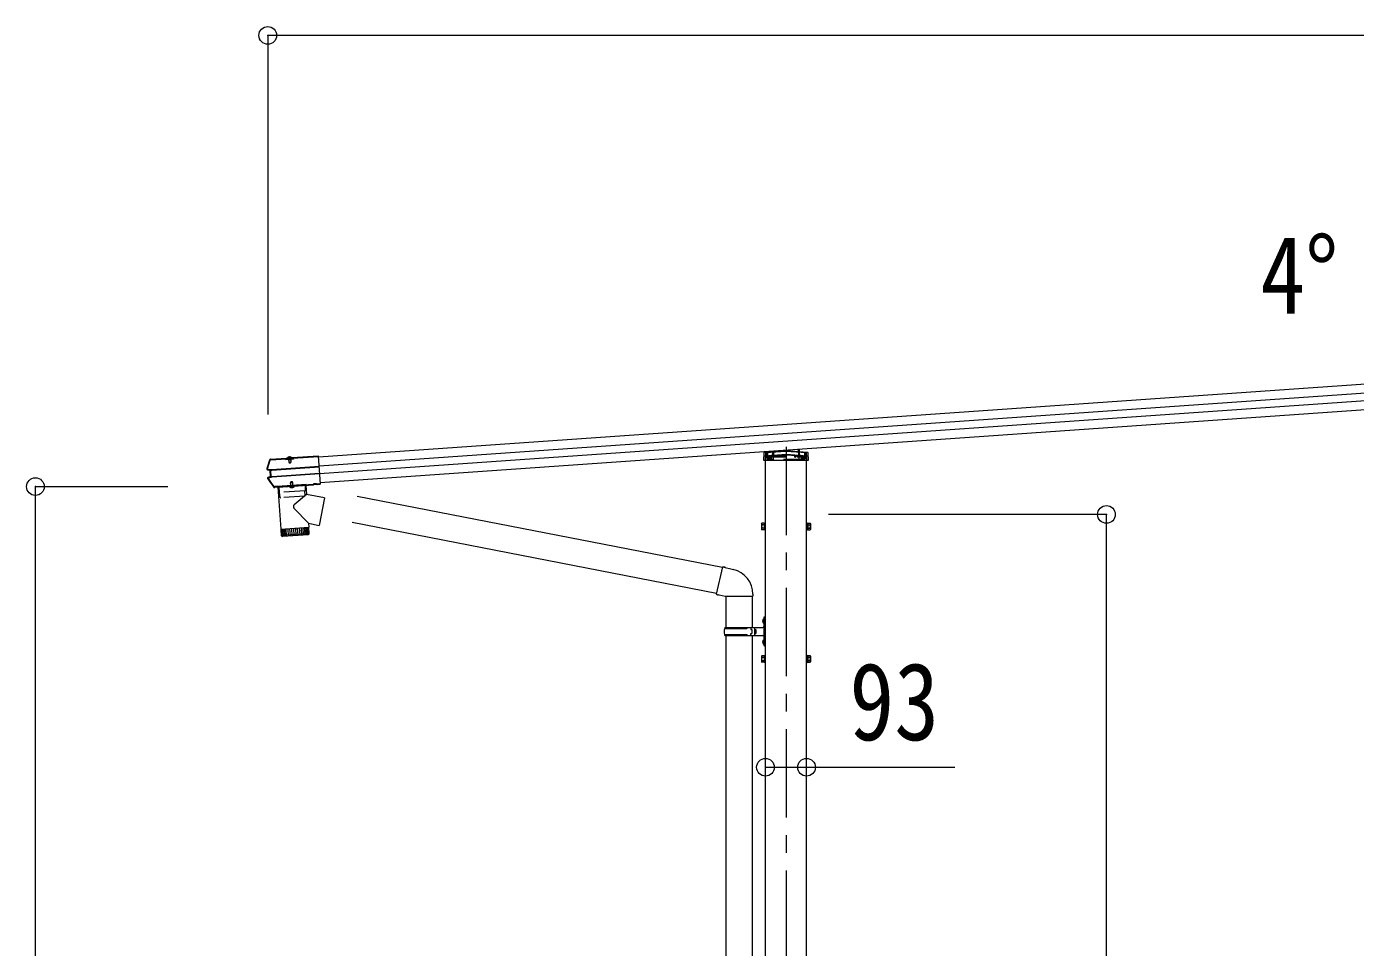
# Model space of a CAD drawing. Units: millimetres at full size, sheet at 1:40; details may follow other scales. Extents: x -11243 to 11243, y -7760 to 7760.
# Drawn here: x 405 to 3416, y -2762 to -676 of the extents above; entities that cross this region are included whole.
import ezdxf
from ezdxf.enums import TextEntityAlignment as Align

# ---------------------------------------------------------------- set-up
doc = ezdxf.new("R2010")
doc.units = ezdxf.units.MM
doc.header["$LTSCALE"] = 40
doc.header["$PDMODE"] = 32
doc.header["$PDSIZE"] = 40
doc.linetypes.add('CHAIN1', pattern=[8, 5, -1, 1, -1])
doc.linetypes.add('DASHED1', pattern=[1.8, 1.2, -0.6])
for name, color, linetype, lineweight in [('0-1_本体', 5, 'CHAIN1', 9), ('0-3_ELV2', 4, 'Continuous', 9), ('0-6_OTH_LINE', 6, 'Continuous', 9), ('0-7_SHAPE', 4, 'Continuous', 9), ('0-9_OUTLINE', 7, 'Continuous', 9)]:
    doc.layers.add(name, color=color, linetype=linetype, lineweight=lineweight)
doc.styles.add('ＭＳ ゴシック', font='')
doc.styles.get('ＭＳ ゴシック').set_extended_font_data('MS Gothic')

msp = doc.modelspace()

# ---------------------------------------------------------------- linework, layer by layer
at = {"layer": '0-1_本体'}
msp.add_line((2125.51, -1627.98), (2125.51, -4327.26), dxfattribs=at)
at = {"layer": '0-3_ELV2'}
for p, q in [((6277.2, -1287.51), (1066.12, -1651.9)), ((6278.62, -1307.82), (1067.54, -1672.21)), ((6279.83, -1325.06), (1068.74, -1689.45)), ((6281.25, -1345.37), (1070.16, -1709.76)), ((957.86, -1657.78), (993.47, -1655.29)), ((957.99, -1656.27), (993.37, -1653.79)), ((992.19, -1655.5), (992.32, -1657.46)), ((993.47, -1655.29), (993.37, -1653.79)), ((993.62, -1654.59), (993.37, -1653.79)), ((993.54, -1655.88), (993.51, -1655.41)), ((1007.85, -1654.88), (993.54, -1655.88)), ((1007.6, -1653.74), (993.64, -1654.72)), ((993.64, -1654.72), (993.72, -1655.86)), ((994.77, -1654.64), (994.75, -1654.44)), ((1006.03, -1654.4), (995.35, -1655.15)), ((997.71, -1655.58), (997.81, -1657.08)), ((998.29, -1656.34), (998.43, -1655.83)), ((998.73, -1656.31), (998.63, -1655.82)), ((1002.85, -1656.02), (1002.88, -1655.52)), ((1003.28, -1655.99), (1003.08, -1655.51)), ((1003.8, -1656.66), (1003.69, -1655.17)), ((1005.34, -1655.35), (1005.28, -1654.45)), ((1006.54, -1653.82), (1006.52, -1653.62)), ((1007.73, -1652.79), (1007.6, -1653.61)), ((1007.6, -1653.74), (1007.68, -1654.89)), ((1007.73, -1652.79), (1065.89, -1648.72)), ((1007.84, -1654.29), (1007.73, -1652.79)), ((1007.82, -1654.41), (1007.84, -1654.29)), ((1009.14, -1654.32), (1007.82, -1654.41)), ((1007.82, -1654.41), (1007.85, -1654.88)), ((1007.84, -1654.29), (1066, -1650.22)), ((1009.14, -1654.32), (1009.28, -1656.28)), ((1065.89, -1648.72), (1070.4, -1713.16)), ((2076.57, -1648.62), (2125.51, -1645.19)), ((2077.1, -1640.11), (2125.51, -1636.72)), ((2125.51, -1636.72), (2173.93, -1640.11)), ((2125.51, -1636.72), (2125.51, -1637.67)), ((2125.51, -1645.19), (2174.45, -1648.62)), ((2125.51, -1645.19), (2125.51, -1646.14)), ((2155.33, -1634.19), (2155.61, -1638.83)), ((2174.86, -1641.05), (2175.96, -1659.12)), ((956.63, -1681.67), (951.88, -1681.1)), ((958.04, -1680.33), (952.06, -1679.61)), ((957.55, -1681.61), (956.63, -1681.67)), ((957.76, -1656.29), (957.57, -1656.43)), ((957.57, -1656.43), (957.67, -1657.9)), ((957.67, -1657.9), (957.79, -1657.82)), ((957.99, -1656.27), (957.76, -1656.29)), ((957.86, -1657.78), (957.76, -1656.29)), ((957.79, -1657.82), (957.86, -1657.78)), ((958.95, -1680.27), (958.04, -1680.33)), ((959.18, -1696.66), (958.04, -1680.33)), ((958.26, -1681.67), (958.79, -1681.63)), ((959.56, -1680.28), (959.33, -1680.3)), ((1067.57, -1672.67), (960.44, -1680.17)), ((960.53, -1681.4), (1067.65, -1673.91)), ((1009.28, -1656.28), (992.32, -1657.46)), ((998.29, -1656.34), (1003.28, -1655.99)), ((998.29, -1656.34), (998.78, -1663.23)), ((998.73, -1656.31), (999.27, -1664.11)), ((998.78, -1663.23), (1003.76, -1662.88)), ((1002.85, -1656.02), (1003.4, -1663.83)), ((1003.08, -1664.63), (1003.76, -1662.88)), ((1003.28, -1655.99), (1003.76, -1662.88)), ((2079.01, -4831.4), (2079.01, -1659.12)), ((2172.01, -4831.4), (2172.01, -1659.12)), ((953.39, -1698.23), (959.18, -1696.66)), ((958.52, -1695.47), (957.59, -1695.54)), ((960.09, -1696.6), (959.18, -1696.66)), ((959.73, -1695.28), (959.2, -1695.32)), ((960.44, -1696.52), (960.67, -1696.5)), ((961.5, -1695.27), (1068.62, -1687.77)), ((961.59, -1696.5), (1068.71, -1689.01)), ((973.73, -1718.42), (1055.13, -1712.72)), ((973.83, -1719.91), (1055.24, -1714.22)), ((974.17, -1719.88), (1038.01, -1715.42)), ((1003.7, -1707.79), (1003.02, -1709.55)), ((1008.01, -1709.2), (1003.02, -1709.55)), ((1003.35, -1714.35), (1003.02, -1709.55)), ((1003.78, -1714.22), (1003.39, -1708.6)), ((1007.09, -1707.56), (1003.7, -1707.79)), ((1008.01, -1709.2), (1007.09, -1707.56)), ((1007.9, -1713.93), (1007.51, -1708.31)), ((1008.34, -1714), (1008.01, -1709.2)), ((1055.13, -1712.72), (1055.24, -1714.22)), ((1055.41, -1713.84), (1055.24, -1714.22)), ((1055.31, -1712.34), (1055.41, -1713.84)), ((1061.4, -1713.42), (1055.41, -1713.84)), ((1061.29, -1711.92), (1061.4, -1713.42)), ((1061.62, -1713.78), (1061.4, -1713.42)), ((1061.52, -1712.28), (1070.29, -1711.66)), ((1061.52, -1712.28), (1061.62, -1713.78)), ((1061.62, -1713.78), (1070.4, -1713.16)), ((1062.81, -1712.19), (1062.92, -1713.69)), ((1062.89, -1713.29), (1070.37, -1712.77)), ((966.62, -1718.91), (967.35, -1718.86)), ((967, -1720.39), (967.45, -1720.36)), ((967.35, -1718.86), (967.45, -1720.36)), ((973.61, -1719.56), (967.62, -1719.98)), ((973.5, -1718.06), (973.61, -1719.56)), ((973.61, -1719.02), (973.61, -1719.02)), ((973.83, -1719.91), (973.61, -1719.56)), ((973.73, -1718.42), (973.83, -1719.91)), ((1000.22, -1718.31), (1000.2, -1718.06)), ((1011.99, -1717.49), (1000.22, -1718.31)), ((1011.99, -1717.49), (1011.98, -1717.24)), ((2070.31, -1802.4), (2070.89, -1801.39)), ((2070.31, -1802.4), (2070.31, -1815.4)), ((2075.81, -1801.39), (2070.89, -1801.39)), ((2075.81, -1805.14), (2070.89, -1805.14)), ((2075.81, -1801.19), (2075.81, -1816.2)), ((2077.41, -1801.65), (2075.81, -1801.65)), ((2173.61, -1801.65), (2175.21, -1801.65)), ((2175.21, -1801.19), (2175.21, -1816.2)), ((2175.21, -1801.19), (2180.13, -1801.19)), ((2175.21, -1804.94), (2180.13, -1804.94)), ((2180.71, -1802.2), (2180.13, -1801.19)), ((2180.71, -1802.2), (2180.71, -1815.2)), ((2070.31, -1815.4), (2070.89, -1816.4)), ((2075.81, -1812.65), (2070.89, -1812.65)), ((2075.81, -1816.4), (2070.89, -1816.4)), ((2075.8, -1809.2), (2077.41, -1809.2)), ((2075.81, -1808.2), (2077.41, -1808.2)), ((2075.81, -1815.75), (2077.41, -1815.75)), ((2175.21, -1808.2), (2173.61, -1808.2)), ((2175.22, -1809.2), (2173.61, -1809.2)), ((2175.21, -1815.75), (2173.61, -1815.75)), ((2175.21, -1812.45), (2180.13, -1812.45)), ((2175.21, -1816.2), (2180.13, -1816.2)), ((2180.71, -1815.2), (2180.13, -1816.2)), ((2070.31, -2102.4), (2070.89, -2101.39)), ((2070.31, -2102.4), (2070.31, -2115.4)), ((2075.81, -2101.39), (2070.89, -2101.39)), ((2075.81, -2105.14), (2070.89, -2105.14)), ((2075.81, -2101.19), (2075.81, -2116.2)), ((2077.41, -2101.65), (2075.81, -2101.65)), ((2173.61, -2101.65), (2175.21, -2101.65)), ((2175.21, -2101.19), (2175.21, -2116.2)), ((2175.21, -2101.19), (2180.13, -2101.19)), ((2175.21, -2104.94), (2180.13, -2104.94)), ((2180.71, -2102.2), (2180.13, -2101.19)), ((2180.71, -2102.2), (2180.71, -2115.2)), ((2070.31, -2115.4), (2070.89, -2116.4)), ((2075.81, -2112.65), (2070.89, -2112.65)), ((2075.81, -2116.4), (2070.89, -2116.4)), ((2075.8, -2109.2), (2077.41, -2109.2)), ((2075.81, -2108.2), (2077.41, -2108.2)), ((2075.81, -2115.75), (2077.41, -2115.75)), ((2175.21, -2108.2), (2173.61, -2108.2)), ((2175.22, -2109.2), (2173.61, -2109.2)), ((2175.21, -2115.75), (2173.61, -2115.75)), ((2175.21, -2112.45), (2180.13, -2112.45)), ((2175.21, -2116.2), (2180.13, -2116.2)), ((2180.71, -2115.2), (2180.13, -2116.2))]:
    msp.add_line(p, q, dxfattribs=at)
at = {"layer": '0-3_ELV2', "linetype": 'DASHED1'}
for p, q in [((995.97, -1654.53), (995.9, -1654.78)), ((996.03, -1654), (1005.2, -1653.35)), ((996.1, -1655.09), (996.03, -1654)), ((998.09, -1651.62), (999.49, -1653.99)), ((998.43, -1655.83), (998.53, -1655.44)), ((998.53, -1655.44), (998.45, -1654.33)), ((998.61, -1655.82), (998.47, -1653.83)), ((998.63, -1655.82), (998.52, -1655.23)), ((1000.67, -1654.52), (999.49, -1653.99)), ((1000.67, -1654.52), (1001.77, -1653.83)), ((1002.83, -1651.29), (1001.77, -1653.83)), ((1002.9, -1655.52), (1002.76, -1653.53)), ((1002.92, -1655.13), (1002.84, -1654.02)), ((1002.88, -1655.52), (1002.91, -1654.92)), ((1003.08, -1655.51), (1002.92, -1655.13)), ((1005.28, -1654.45), (1005.2, -1653.35)), ((1005.33, -1653.87), (1005.44, -1654.11)), ((2076.64, -1648.62), (2174.38, -1648.62)), ((2079.12, -1641.97), (2078.07, -1659.12)), ((2078.54, -1651.42), (2083.51, -1651.42)), ((2078.59, -1650.62), (2172.44, -1650.62)), ((2125.51, -1647.2), (2078.6, -1650.48)), ((2125.51, -1638.73), (2079.12, -1641.97)), ((2082.31, -1641.75), (2082.31, -1655.39)), ((2082.31, -1655.39), (2083.31, -1657.12)), ((2083.51, -1641.67), (2083.51, -1657.12)), ((2085.01, -1650.03), (2085.01, -1657.12)), ((2088.11, -1650.62), (2088.11, -1657.12)), ((2088.24, -1650.62), (2088.24, -1657.12)), ((2088.51, -1649.79), (2088.51, -1657.12)), ((2088.51, -1655.39), (2091.51, -1655.39)), ((2091.51, -1649.58), (2091.51, -1657.12)), ((2094.75, -1649.56), (2095.44, -1638.38)), ((2097.45, -1638.24), (2096.17, -1659.12)), ((2099.51, -1648.62), (2099.51, -1650.62)), ((2104.01, -1651.42), (2104.01, -1648.7)), ((2105.51, -1651.42), (2104.01, -1651.42)), ((2105.51, -1648.6), (2105.51, -1651.42)), ((2171.91, -1641.97), (2125.51, -1638.73)), ((2172.43, -1650.48), (2125.51, -1647.2)), ((2145.51, -1651.42), (2145.51, -1648.6)), ((2145.51, -1651.42), (2147.01, -1651.42)), ((2147.01, -1648.7), (2147.01, -1651.42)), ((2151.51, -1650.62), (2151.51, -1648.62)), ((2153.33, -1634.33), (2154.85, -1659.12)), ((2155.61, -1638.83), (2156.27, -1649.56)), ((2159.51, -1649.58), (2159.51, -1657.12)), ((2159.51, -1655.39), (2162.51, -1655.39)), ((2162.51, -1649.79), (2162.51, -1657.12)), ((2162.78, -1650.62), (2162.78, -1657.12)), ((2162.91, -1650.62), (2162.91, -1657.12)), ((2166.01, -1650.03), (2166.01, -1657.12)), ((2167.51, -1641.67), (2167.51, -1657.12)), ((2167.51, -1651.42), (2172.48, -1651.42)), ((2167.71, -1657.12), (2168.71, -1655.39)), ((2168.71, -1641.75), (2168.71, -1655.39)), ((2172.96, -1659.12), (2171.91, -1641.97)), ((2167.71, -1657.12), (2083.31, -1657.12)), ((1003.78, -1720.4), (1004.94, -1717.6)), ((1006.04, -1716.91), (1004.94, -1717.6)), ((1006.04, -1716.91), (1007.22, -1717.44)), ((1008.76, -1720.05), (1007.22, -1717.44))]:
    msp.add_line(p, q, dxfattribs=at)
at = {"layer": '0-3_ELV2'}
for points in [[(993.47, -1655.29), (993.51, -1655.41), (992.19, -1655.5)], [(1005.34, -1655.35), (996.17, -1655.99), (996.1, -1655.09)], [(2175.96, -1659.12), (2075.06, -1659.12), (2076.17, -1641.05)], [(950.96, -1677.97), (953.78, -1668.31), (956.79, -1658.7)], [(953, -1696.78), (957.59, -1695.54), (956.63, -1681.67)], [(998.78, -1663.23), (999.69, -1664.87), (1003.08, -1664.63)], [(965.58, -1718.43), (959.02, -1709.4), (952.66, -1700.22)], [(1038.44, -1714.39), (1038.37, -1713.39), (973.53, -1717.92), (973.6, -1718.92)], [(1061.52, -1712.28), (1061.29, -1711.92), (1055.31, -1712.34), (1055.13, -1712.72)], [(973.73, -1718.42), (973.5, -1718.06), (967.52, -1718.48), (967.35, -1718.86)], [(967.52, -1718.48), (967.62, -1719.98), (967.45, -1720.36)], [(2079.01, -1800.2), (2077.41, -1800.2), (2077.41, -1817.2), (2079.01, -1817.2)], [(2172.01, -1800.2), (2173.61, -1800.2), (2173.61, -1817.2), (2172.01, -1817.2)], [(2079.01, -2100.2), (2077.41, -2100.2), (2077.41, -2117.2), (2079.01, -2117.2)], [(2172.01, -2100.2), (2173.61, -2100.2), (2173.61, -2117.2), (2172.01, -2117.2)]]:
    msp.add_lwpolyline(points, dxfattribs=at)
for centre, radius, start, end in [((995.3, -1654.4), 0.55, 142.43917, 184), ((995.31, -1654.6), 0.545, 184, 274), ((1000.97, -1658.76), 7.7, 45.56083, 142.43917), ((1005.99, -1653.86), 0.545, 274, 4), ((1005.98, -1653.66), 0.55, 4, 45.56083), ((2076.64, -1649.61), 1, 94, 176.5), ((2077.16, -1641.11), 1, 94, 176.5), ((2173.86, -1641.11), 1, 3.5, 86), ((2174.38, -1649.61), 1, 3.5, 86), ((952.21, -1678.32), 2.8, 164.31277, 263.16971), ((1432.81, -1813.3), 502, 162.04537, 164.31277), ((952.21, -1678.32), 1.3, 164.24366, 263.03582), ((958.3, -1659.53), 3.19, 103.22631, 162.05142), ((957.93, -1659.07), 1.2, 102.71221, 162.01357), ((953.73, -1699.49), 2.8, 105.16971, 214.06629), ((1367.26, -1419.86), 502, 214.06629, 216.59248), ((953.74, -1699.49), 1.3, 105.30295, 214.13631), ((1037.44, -1714.46), 1, 274, 4), ((966.77, -1717.21), 3.19, 216.58984, 274.01289), ((966.54, -1717.72), 1.2, 216.62025, 274.01295), ((974.6, -1718.85), 1, 184, 274), ((1005.76, -1712.96), 7.7, 223.98312, 324.01688), ((2073.63, -1803.27), 3.32, 145.61575, 214.38425), ((2082.73, -1808.9), 12.42, 162.41205, 197.58795), ((2177.39, -1803.07), 3.32, 325.61575, 34.38425), ((2168.29, -1808.7), 12.42, 342.41205, 17.58795), ((2073.63, -1814.53), 3.32, 145.61575, 214.38425), ((2177.39, -1814.33), 3.32, 325.61575, 34.38425), ((2073.63, -2103.27), 3.32, 145.61575, 214.38425), ((2082.73, -2108.9), 12.42, 162.41205, 197.58795), ((2177.39, -2103.07), 3.32, 325.61575, 34.38425), ((2168.29, -2108.7), 12.42, 342.41205, 17.58795), ((2073.63, -2114.53), 3.32, 145.61575, 214.38425), ((2177.39, -2114.33), 3.32, 325.61575, 34.38425)]:
    msp.add_arc(centre, radius, start, end, dxfattribs=at)
at = {"layer": '0-3_ELV2', "linetype": 'DASHED1'}
for centre, radius, start, end in [((995.42, -1654.64), 0.5, 274, 344), ((996.74, -1654.75), 0.8, 94, 164), ((997.96, -1654.36), 0.5, 4, 94), ((1003.34, -1653.99), 0.5, 94, 184), ((1004.6, -1654.2), 0.8, 24, 94), ((1005.89, -1653.91), 0.5, 204, 274), ((2076.64, -1649.62), 1, 90, 176.5), ((2174.38, -1649.62), 1, 3.5, 90)]:
    msp.add_arc(centre, radius, start, end, dxfattribs=at)
at = {"layer": '0-3_ELV2'}
for centre, major_axis, ratio, start_param, end_param in [((993.84, -1657.77), (-0.22, 3.19), 0.014286, 5.9883828, 6.2220988), ((1007.83, -1656.8), (-0.22, 3.19), 0.014286, 0.0610865, 0.2948025), ((960.57, -1681.97), (3.03, -0.36), 0.014525, 2.4375911, 3.0658321), ((960.57, -1681.98), (2.99, 0.21), 0.19438, 1.5707963, 2.1939282), ((960.46, -1680.45), (1.52, -0.18), 0.014525, 2.4126357, 3.0658321), ((960.46, -1680.46), (1.5, 0.1), 0.19438, 1.5707963, 2.2034964), ((961.46, -1694.67), (2.95, 0.8), 0.014957, 3.2171785, 3.8372566), ((961.46, -1694.68), (2.99, 0.21), 0.19438, 4.0848352, 4.712389), ((961.56, -1696.2), (1.48, 0.4), 0.014957, 3.2171785, 3.8435615), ((961.57, -1696.21), (1.5, 0.1), 0.19438, 4.0561004, 4.712389)]:
    msp.add_ellipse(centre, major_axis=major_axis, ratio=ratio, start_param=start_param, end_param=end_param, dxfattribs=at)
at = {"layer": '0-6_OTH_LINE'}
for p, q in [((951.41, -696.31), (951.41, -1555.21)), ((6361.41, -696.31), (951.41, -696.31)), ((424.88, -4281.4), (424.88, -1718.4)), ((424.88, -1718.4), (724.88, -1718.4)), ((2851.51, -1781.4), (2222.01, -1781.4)), ((2851.51, -4281.4), (2851.51, -1781.4)), ((2079.01, -2354.09), (2172.01, -2354.09)), ((2172.01, -2354.09), (2508.16, -2354.09))]:
    msp.add_line(p, q, dxfattribs=at)
for p in [(951.41, -696.31), (424.88, -1718.4), (2851.51, -1781.4), (2079.01, -2354.09), (2172.01, -2354.09)]:
    msp.add_point(p, dxfattribs=at)
at = {"layer": '0-9_OUTLINE', "linetype": 'DASHED1'}
for p, q in [((1035.87, -1715.57), (1036.34, -1727.08)), ((976.31, -1719.73), (977.45, -1731.2)), ((1035.87, -1727.6), (977.98, -1731.65)), ((979.46, -1743.09), (978.18, -1731.63)), ((1035.4, -1739.66), (980, -1743.53)), ((1035.87, -1739.15), (1035.54, -1727.62))]:
    msp.add_line(p, q, dxfattribs=at)
at = {"layer": '0-9_OUTLINE'}
for p, q in [((1037.95, -1715.42), (1039.4, -1736.23)), ((974.1, -1719.89), (980.73, -1814.66)), ((1039.4, -1736.23), (1011.1, -1759.69)), ((1080.16, -1744.15), (1039.4, -1736.23)), ((1080.16, -1744.15), (1068.1, -1806.19)), ((1981.59, -1901.72), (1153.9, -1740.83)), ((1043.97, -1801.5), (1010.69, -1767.01)), ((1043.97, -1801.5), (1044.57, -1810.19)), ((1043.97, -1801.5), (1068.1, -1806.19)), ((1967.99, -1960.19), (1142.45, -1799.73)), ((980.73, -1814.66), (1044.57, -1810.19)), ((1044.64, -1811.19), (980.8, -1815.65)), ((980.8, -1815.65), (981.94, -1828.66)), ((982.52, -1830.18), (981.5, -1815.61)), ((981.93, -1828.61), (1045.32, -1824.17)), ((982.72, -1815.52), (983.77, -1830.48)), ((985.58, -1830.36), (984.54, -1815.39)), ((1042.54, -1827.38), (985.14, -1831.39)), ((985.22, -1814.34), (985.31, -1815.34)), ((986.9, -1815.23), (987.94, -1830.19)), ((990.8, -1829.99), (989.76, -1815.03)), ((994.11, -1829.76), (993.07, -1814.8)), ((996.76, -1814.54), (997.81, -1829.5)), ((1000.76, -1814.26), (1001.81, -1829.22)), ((1005, -1813.96), (1006.04, -1828.93)), ((1009.38, -1813.66), (1010.43, -1828.62)), ((1013.84, -1813.34), (1014.88, -1828.31)), ((1018.26, -1813.03), (1019.31, -1828)), ((1022.59, -1812.73), (1023.63, -1827.7)), ((1026.71, -1812.44), (1027.76, -1827.41)), ((1030.57, -1812.17), (1031.62, -1827.14)), ((1034.08, -1811.93), (1035.13, -1826.89)), ((1037.17, -1811.71), (1038.22, -1826.68)), ((1039.79, -1811.53), (1040.84, -1826.49)), ((1040.08, -1810.51), (1040.14, -1811.5)), ((1041.88, -1811.38), (1042.93, -1826.35)), ((1043.41, -1811.28), (1044.45, -1826.24)), ((1045.33, -1824.23), (1044.64, -1811.19)), ((1981.95, -1900.16), (1967.59, -1961.91)), ((1981.95, -1900.16), (2006.26, -1905.97)), ((1967.59, -1961.91), (1987.67, -1966.45)), ((1967.59, -1961.91), (1971.59, -1964.58)), ((1972.46, -1963.01), (1971.59, -1964.58)), ((1987.67, -1966.45), (2050.4, -1966.45)), ((1989.03, -1966.45), (1989.03, -2037.45)), ((2049.03, -1966.45), (2049.03, -2037.45)), ((2050.4, -1962.29), (2050.4, -1966.45)), ((2075.01, -2014.45), (2078.01, -2012.95)), ((2075.01, -2014.45), (2075.01, -2078.45)), ((2078.01, -2012.95), (2078.01, -2079.95)), ((2078.01, -2012.95), (2079.01, -2012.95)), ((1986.04, -2039.45), (2036.37, -2039.45)), ((1987.04, -2037.45), (2073.04, -2037.45)), ((1987.04, -2037.45), (1987.04, -2039.45)), ((2046.04, -2037.45), (2046.04, -2041.95)), ((2046.04, -2041.95), (2048.04, -2041.95)), ((2048.04, -2041.95), (2048.04, -2050.95)), ((2054.01, -2037.45), (2054.01, -2055.45)), ((2054.01, -2041.95), (2057.01, -2041.95)), ((2057.01, -2041.95), (2057.01, -2050.95)), ((2072.71, -2020.3), (2074.75, -2021.3)), ((2073.98, -2018.3), (2074.61, -2018.3)), ((2073.98, -2018.3), (2073.98, -2026.6)), ((2073.98, -2026.6), (2074.61, -2026.6)), ((2074.61, -2018.3), (2075.01, -2018.7)), ((2074.75, -2021.3), (2075.37, -2022.45)), ((1986.04, -2053.45), (2036.37, -2053.45)), ((1987.04, -2055.45), (1987.04, -2053.45)), ((1987.04, -2055.45), (2073.04, -2055.45)), ((1989.02, -2055.45), (1989.02, -3047.42)), ((2046.04, -2055.45), (2046.04, -2050.95)), ((2046.04, -2050.95), (2048.04, -2050.95)), ((2049.02, -2055.45), (2049.02, -3047.42)), ((2054.01, -2050.95), (2057.01, -2050.95)), ((2072.71, -2068.3), (2074.75, -2069.3)), ((2073.98, -2066.3), (2074.61, -2066.3)), ((2073.98, -2066.3), (2073.98, -2074.6)), ((2073.98, -2074.6), (2074.61, -2074.6)), ((2074.61, -2066.3), (2074.61, -2074.6)), ((2074.61, -2066.3), (2075.01, -2066.7)), ((2074.61, -2074.6), (2075.01, -2074.2)), ((2074.75, -2069.3), (2075.37, -2070.45)), ((2075.01, -2078.45), (2078.01, -2079.95)), ((2078.01, -2079.95), (2079.01, -2079.95))]:
    msp.add_line(p, q, dxfattribs=at)
for points in [[(1981.95, -1900.16), (1986.67, -1899.71), (1986.81, -1901.32)], [(2072.71, -2024.6), (2074.75, -2023.6), (2075.37, -2022.45)], [(2074.61, -2018.3), (2074.61, -2026.6), (2075.01, -2026.2)], [(2072.71, -2072.6), (2074.75, -2071.6), (2075.37, -2070.45)]]:
    msp.add_lwpolyline(points, dxfattribs=at)
at = {"layer": '0-9_OUTLINE', "linetype": 'DASHED1'}
for centre, start, end in [((977.95, -1731.15), 185.67065, 274), ((979.96, -1743.04), 186.38594, 274), ((1035.37, -1739.16), 274, 1.61406), ((1035.84, -1727.1), 274, 2.32935)]:
    msp.add_arc(centre, 0.5, start, end, dxfattribs=at)
at = {"layer": '0-9_OUTLINE'}
for centre, radius, start, end in [((1014.29, -1763.54), 5, 129.65551, 223.97399), ((984.93, -1828.4), 3, 185, 274.04832), ((1042.33, -1824.38), 3, 274, 3), ((1992.4, -1962.29), 58, 0, 76.56538), ((2034.79, -2046.45), 49.25, 171.82876, 180.00002), ((2034.79, -2046.45), 49.25, 180.00002, 188.17127), ((2036.37, -2037.45), 2, 270, 359.99998), ((2078.31, -2022.45), 6, 136.21765, 223.78235), ((2073.01, -2035.45), 2, 270, 359.99998), ((2036.37, -2055.45), 2, 0.00005, 90.00004), ((2078.31, -2070.45), 6, 136.21765, 223.78235), ((2073.01, -2057.45), 2, 0.00005, 90.00004)]:
    msp.add_arc(centre, radius, start, end, dxfattribs=at)

# ---------------------------------------------------------------- texts
at = {"layer": '0-6_OTH_LINE', "color": 7, "style": 'ＭＳ ゴシック', "width": 0.85}
msp.add_text('93', height=176, dxfattribs=at).set_placement((2269.03, -2345.62), align=Align.BOTTOM_LEFT)
at = {"layer": '0-7_SHAPE', "color": 7, "style": 'ＭＳ ゴシック', "width": 0.85}
msp.add_text('4°', height=176, dxfattribs=at).set_placement((3199.97, -1379.15), align=Align.BOTTOM_LEFT)

doc.saveas('drawing.dxf')
